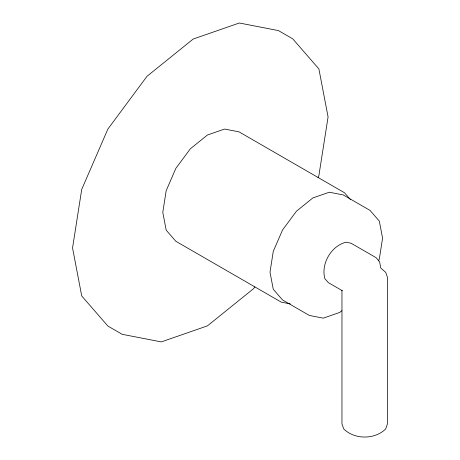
<?xml version="1.0" encoding="UTF-8"?>
<svg xmlns="http://www.w3.org/2000/svg" width="460" height="460" viewBox="0 0 460 460"><rect width="100%" height="100%" fill="white"/><g stroke="black" fill="none" stroke-linecap="round" stroke-linejoin="round"><path stroke-width="0.69" d="M318.044 177.508L318.895 175.542L328.078 116.943L318.895 68.942L292.75 38.853L278.455 30.601L239.321 23L193.165 39.048L147.004 76.297L107.876 129.082L81.725 189.365L72.548 247.963L81.725 295.964L107.876 326.054L122.17 334.305L161.299 341.906L207.46 325.858L253.621 288.61L254.892 286.885M378.471 260.946L379.316 258.997L382.582 238.165L379.316 221.099L370.018 210.398L343.212 194.925L329.303 192.222L312.892 197.927L296.476 211.174L282.566 229.942L273.269 251.373L270.003 272.211L273.269 289.277L282.566 299.972L309.367 315.451L323.282 318.153L339.693 312.443L341.883 310.678M290.271 303.905L281.301 302.162L175.869 241.293L166.186 230.149L162.788 212.37L166.186 190.67L175.869 168.343L190.365 148.793L207.46 134.993L224.555 129.053L239.05 131.865L344.477 192.734L350.474 199.634M342.355 290.726L328.319 282.624L324.835 278.611C320.833 263.827 331.045 246.134 345.845 242.213L351.066 243.225L376.084 257.669L379.569 261.683L380.794 268.082L385.721 272.343L387.452 277.368L387.452 423.867L385.721 428.892C374.923 439.754 354.493 439.754 343.7 428.892L341.964 423.867L341.964 290.294"/></g></svg>
